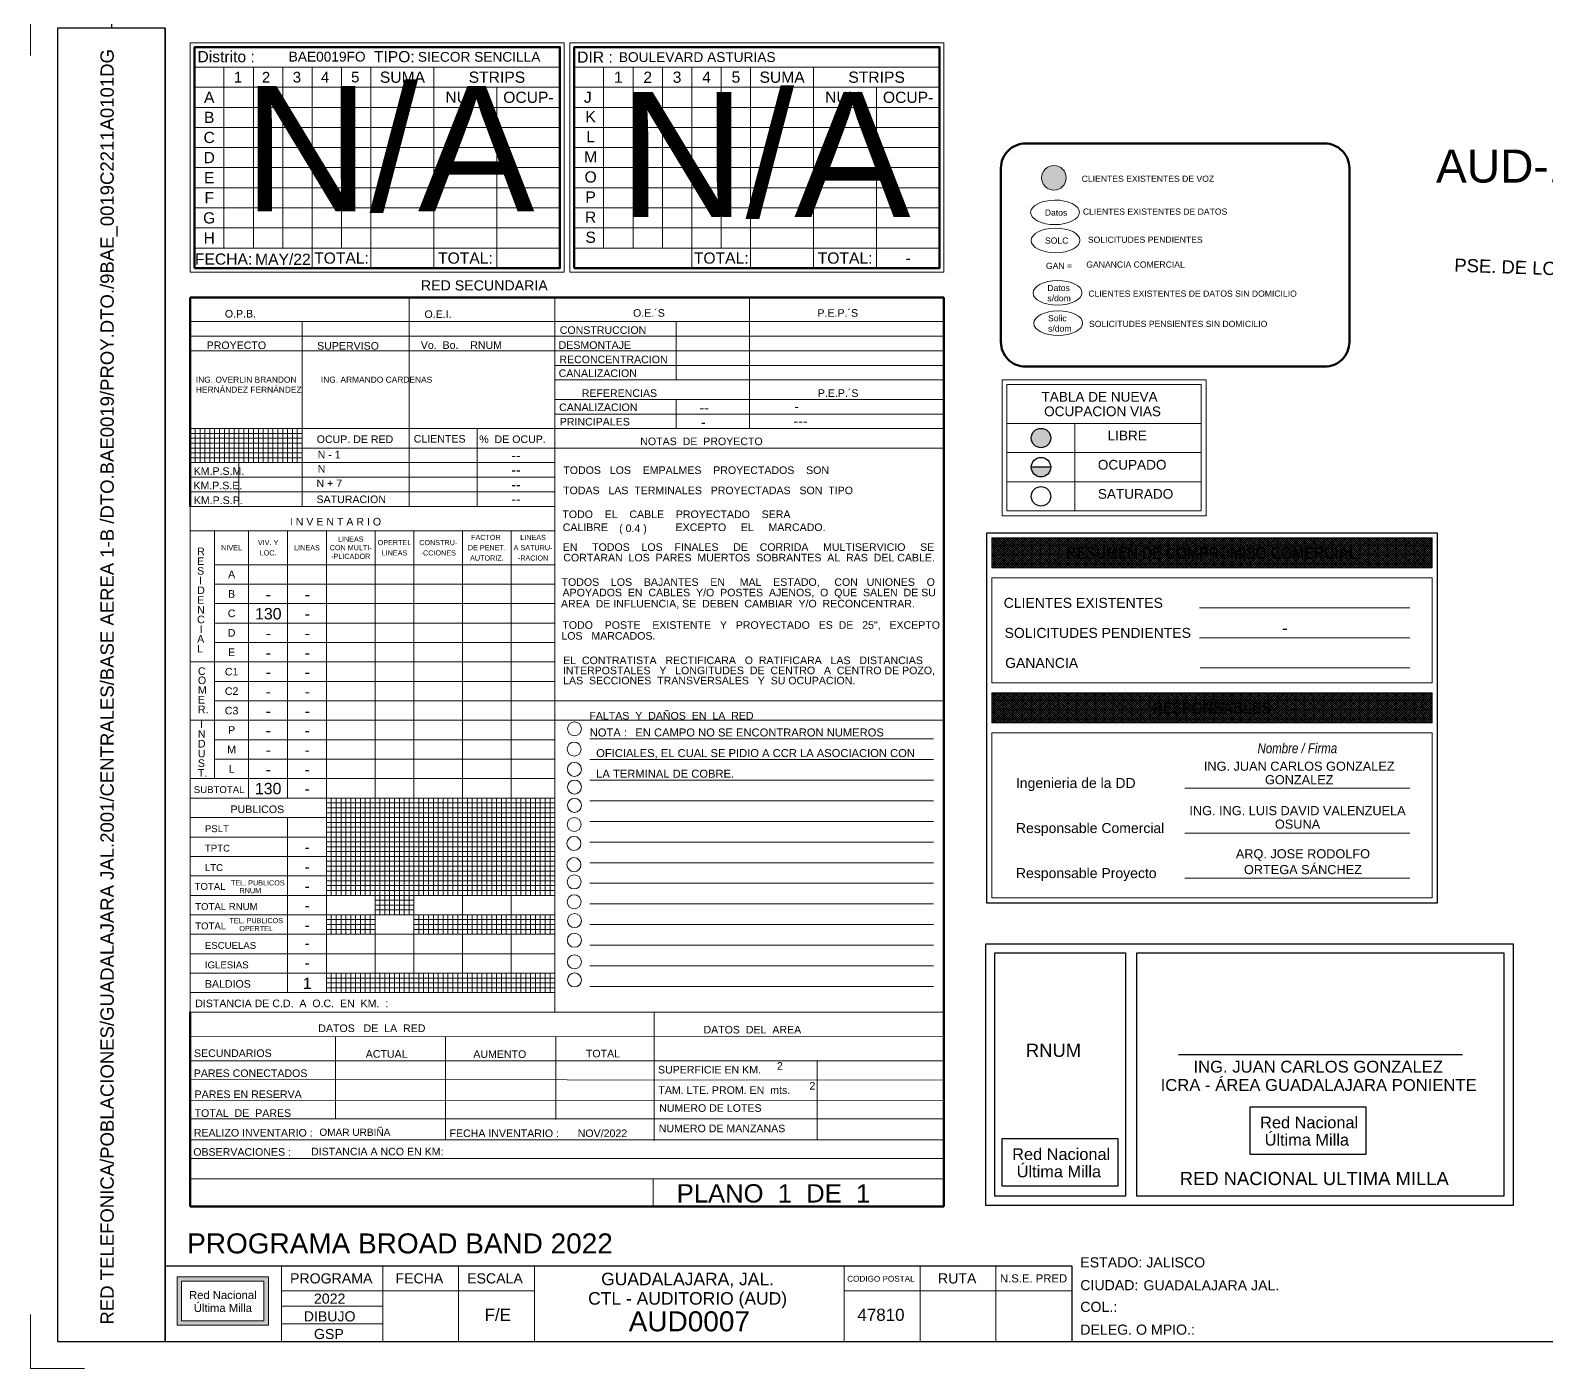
# Model space of a CAD drawing. Header units: millimetres. Extents: x -3867 to 635, y 1041 to 3666.
# Drawn here: x -195.3 to 107.8, y 1606.6 to 1874.1 of the extents above; entities that cross this region are included whole.
import ezdxf
from ezdxf.enums import TextEntityAlignment as Align

# ---------------------------------------------------------------- set-up
doc = ezdxf.new("R2010")
doc.units = ezdxf.units.MM
doc.linetypes.add('TLSIGC_007', pattern=[28, 10, -1, 10, -1, 2, -1, 2, -1])
for name, color, linetype, lineweight in [('APUNTADOR PROYECTADO SECUNDARIO', 1, 'Continuous', 80), ('CANALIZACION P.V.C. ALIGERADA EXISTENTE', 132, 'Continuous', 30), ('CENTRAL', 6, 'Continuous', 5), ('CLIENTES EXISTENTES DE DATOS', 7, 'Continuous', 13), ('CLIENTES EXISTENTES DE DATOS SIN DOMICILIO', 170, 'Continuous', 13), ('CLIENTES EXISTENTES DE VOZ', 94, 'Continuous', 13), ('DATOS DE CARATULA', 160, 'Continuous', 5), ('DISTRITO', 42, 'TLSIGC_007', 60), ('GANANCIA COMENCIAL', 10, 'Continuous', 13), ('LIMITES DE DISTRITOS COLINDANTES', 43, 'TLSIGC_007', 60), ('marco', 7, 'Continuous', 60), ('MARCO DE CONSTRUCCION', 7, 'Continuous', 5), ('MARCO Y LINEAS DE DATOS', 150, 'Continuous', 20), ('MARCOS CONSTRUCCION', 7, 'Continuous', 30), ('NOMBRE DE CALLES', 92, 'TLSIGC_017', 5), ('SOLICITUDES', 6, 'Continuous', 9), ('SOLICITUDES PENSIENTES SIN DOMICILIO', 172, 'Continuous', 13)]:
    doc.layers.add(name, color=color, linetype=linetype, lineweight=lineweight)
doc.layers.add('CABLE PROYECTADO SUBTERRANEO', color=1, linetype='Continuous')
doc.styles.add('RESUMEN', font='ARIALNB.TTF')
doc.styles.add('RESUMEN 1', font='ARIALNBI.TTF')
doc.styles.get("Standard").update_dxf_attribs({"font": 'arial.ttf'})
doc.linetypes.add('TLSIGC_017', pattern='A,0.5,["=",Standard,S=1.6,R=0,X=-0.2,Y=-0.8],0.5', length=1)

msp = doc.modelspace()

# ---------------------------------------------------------------- hatches: boundary and pattern name
at = {"linetype": 'Continuous', "lineweight": 0}
h = msp.add_hatch(dxfattribs=at)
h.set_pattern_fill('ANSI37', color=254, scale=0.1, style=0)
h.set_pattern_definition([(45, (-485.86118, 2012.8082), (-0.2245064, 0.2245064), []), (135, (-485.86118, 2012.8082), (-0.2245064, -0.2245064), [])])
h.paths.add_polyline_path([(-3.16, 1772.66), (-3.16, 1766.66), (84.84, 1766.66), (84.84, 1772.66)])
h = msp.add_hatch(dxfattribs=at)
h.set_pattern_fill('ANSI37', color=254, scale=0.1, style=0)
h.set_pattern_definition([(45, (-485.85654, 1981.8159), (-0.2245064, 0.2245064), []), (135, (-485.85654, 1981.8159), (-0.2245064, -0.2245064), [])])
h.paths.add_polyline_path([(-3.15, 1741.67), (-3.15, 1735.67), (84.85, 1735.67), (84.85, 1741.67)])
at = {"layer": 'CANALIZACION P.V.C. ALIGERADA EXISTENTE', "ltscale": 0.1}
for points in [[(8.63, 1792.59, 1), (4.75, 1792.59, 1)], [(8.63, 1786.77), (4.75, 1786.77, 1)]]:
    msp.add_hatch(color=256, dxfattribs=at).paths.add_polyline_path(points)
at = {"layer": 'CLIENTES EXISTENTES DE VOZ'}
h = msp.add_hatch(color=94, dxfattribs=at)
h.dxf.hatch_style = 1
edge = h.paths.add_edge_path()
edge.add_arc((9.28, 1844.6), 2.46, 0, 360)
at = {"layer": 'MARCO Y LINEAS DE DATOS', "linetype": 'Continuous', "lineweight": 9}
h = msp.add_hatch(color=256, dxfattribs=at)
h.dxf.hatch_style = 1
h.paths.add_polyline_path([(-165.95, 1624.99), (-165.95, 1615.31), (-147.72, 1615.31), (-147.72, 1624.99)])
h.paths.add_polyline_path([(-148.61, 1616.19), (-165.07, 1616.19), (-165.07, 1624.1), (-148.61, 1624.1)], flags=16)
h.paths.add_polyline_path([(-163.82, 1622.58), (-149.84, 1622.58), (-149.84, 1620.13), (-163.82, 1620.13)], flags=24)
h.paths.add_polyline_path([(-162.87, 1620.36), (-150.71, 1620.36), (-150.71, 1617.51), (-162.87, 1617.51)], flags=24)

# ---------------------------------------------------------------- linework, layer by layer
at = {"color": 7, "linetype": 'Continuous', "lineweight": 5}
for p, q in [((38.37, 1758.65), (80.44, 1758.65)), ((38.37, 1752.65), (80.44, 1752.65)), ((38.5, 1746.65), (80.44, 1746.65)), ((35.44, 1722.65), (80.44, 1722.65)), ((35.44, 1713.65), (80.44, 1713.65)), ((35.44, 1704.65), (80.44, 1704.65))]:
    msp.add_line(p, q, dxfattribs=at)
at = {"color": 7, "linetype": 'Continuous', "lineweight": 30}
msp.add_lwpolyline([(-4.15, 1773.67), (85.85, 1773.67), (85.85, 1699.67), (-4.15, 1699.67)], close=True, dxfattribs=at)
at = {"color": 7, "linetype": 'Continuous', "lineweight": 5}
for points in [[(-3.15, 1772.67), (84.85, 1772.67), (84.85, 1766.67), (-3.15, 1766.67)], [(-3.15, 1764.67), (84.85, 1764.67), (84.85, 1743.67), (-3.15, 1743.67)], [(-3.15, 1741.67), (84.85, 1741.67), (84.85, 1735.67), (-3.15, 1735.67)], [(-3.15, 1733.67), (84.85, 1733.67), (84.85, 1700.67), (-3.15, 1700.67)]]:
    msp.add_lwpolyline(points, close=True, dxfattribs=at)
at = {"layer": 'CANALIZACION P.V.C. ALIGERADA EXISTENTE', "ltscale": 0.1}
msp.add_line((8.63, 1786.77), (4.75, 1786.77), dxfattribs=at)
for centre in [(6.69, 1792.59), (6.69, 1786.77), (6.69, 1780.94)]:
    msp.add_circle(centre, 1.94, dxfattribs=at)
at = {"layer": 'CLIENTES EXISTENTES DE DATOS'}
msp.add_ellipse((9.49, 1837.69), major_axis=(4.88, 0.02), ratio=0.5027, dxfattribs=at)
at = {"layer": 'CLIENTES EXISTENTES DE VOZ'}
msp.add_circle((9.28, 1844.6), 2.46, dxfattribs=at)
at = {"layer": 'marco'}
msp.add_lwpolyline([(-1.32, 1846.54, -0.414214), (3.61, 1851.46), (37.1, 1851.46), (61.48, 1851.46), (63.4, 1851.46, -0.414214), (68.33, 1846.54), (68.33, 1811.78, -0.414214), (63.4, 1806.86), (61.48, 1806.86), (37.1, 1806.86), (3.61, 1806.86, -0.414214), (-1.32, 1811.78)], format="xyb", close=True, dxfattribs=at)
at = {"layer": 'MARCO DE CONSTRUCCION', "color": 7, "linetype": 'Continuous', "lineweight": 5}
msp.add_line((-86.61, 1870.73), (-86.61, 1866.72), dxfattribs=at)
at = {"layer": 'MARCO DE CONSTRUCCION', "color": 7, "linetype": 'Continuous'}
for p, q in [((-162.5, 1866.72), (-89.46, 1866.72)), ((-156.62, 1830.57), (-156.62, 1866.72)), ((-150.74, 1830.57), (-150.74, 1866.72)), ((-144.87, 1830.57), (-144.87, 1866.72)), ((-138.99, 1826.55), (-138.99, 1866.72)), ((-133.11, 1830.57), (-133.11, 1866.72)), ((-127.24, 1826.55), (-127.24, 1866.72)), ((-114.64, 1826.55), (-114.64, 1866.72)), ((-86.61, 1866.72), (-13.57, 1866.72)), ((-80.73, 1830.57), (-80.73, 1866.72)), ((-74.85, 1830.57), (-74.85, 1866.72)), ((-68.98, 1830.57), (-68.98, 1866.72)), ((-63.1, 1826.55), (-63.1, 1866.72)), ((-57.22, 1830.57), (-57.22, 1866.72)), ((-51.35, 1826.55), (-51.35, 1866.72)), ((-38.75, 1826.55), (-38.75, 1866.72)), ((-162.5, 1862.7), (-89.46, 1862.7)), ((-102.05, 1826.55), (-102.05, 1862.7)), ((-86.61, 1862.7), (-13.57, 1862.7)), ((-26.16, 1826.55), (-26.16, 1862.7)), ((-162.5, 1858.68), (-89.46, 1858.68)), ((-86.61, 1858.68), (-13.57, 1858.68)), ((-162.5, 1854.67), (-89.46, 1854.67)), ((-86.61, 1854.67), (-13.57, 1854.67)), ((-162.5, 1850.65), (-89.46, 1850.65)), ((-86.61, 1850.65), (-13.57, 1850.65)), ((-162.5, 1846.63), (-89.46, 1846.63)), ((-86.61, 1846.63), (-13.57, 1846.63)), ((-162.5, 1842.62), (-89.46, 1842.62)), ((-86.61, 1842.62), (-13.57, 1842.62)), ((-162.5, 1838.6), (-89.46, 1838.6)), ((-86.61, 1838.6), (-13.57, 1838.6)), ((-162.5, 1834.59), (-89.46, 1834.59)), ((-86.61, 1834.59), (-13.57, 1834.59)), ((-162.5, 1830.57), (-89.46, 1830.57)), ((-86.61, 1830.57), (-13.57, 1830.57)), ((-119.61, 1820.71), (-119.61, 1778.93)), ((-90.46, 1820.71), (-90.46, 1677.88)), ((-51.59, 1820.71), (-51.59, 1794.48)), ((-163.34, 1815.86), (-12.73, 1815.86)), ((-140.99, 1815.86), (-140.99, 1778.93)), ((-66.21, 1815.78), (-66.21, 1804.2)), ((-163.34, 1812.94), (-12.73, 1812.94)), ((-163.34, 1810.03), (-12.73, 1810.03)), ((-90.46, 1807.11), (-12.73, 1807.11)), ((-90.46, 1804.2), (-12.73, 1804.2)), ((-90.46, 1800.31), (-12.73, 1800.31)), ((-90.46, 1797.39), (-12.73, 1797.39)), ((-66.21, 1800.31), (-66.21, 1794.48)), ((-163.34, 1794.48), (-90.46, 1794.48)), ((-163.34, 1677.88), (-163.34, 1794.48)), ((-162.36, 1794.48), (-162.36, 1787.68)), ((-161.39, 1794.48), (-161.39, 1787.68)), ((-160.42, 1794.48), (-160.42, 1787.68)), ((-159.45, 1794.48), (-159.45, 1787.68)), ((-158.48, 1794.48), (-158.48, 1787.68)), ((-157.51, 1794.48), (-157.51, 1787.68)), ((-156.53, 1794.48), (-156.53, 1787.68)), ((-155.56, 1794.48), (-155.56, 1787.68)), ((-154.59, 1794.48), (-154.59, 1787.68)), ((-153.62, 1794.48), (-153.62, 1778.93)), ((-152.65, 1794.48), (-152.65, 1787.68)), ((-151.68, 1794.48), (-151.68, 1787.68)), ((-150.7, 1794.48), (-150.7, 1787.68)), ((-149.73, 1794.48), (-149.73, 1787.68)), ((-148.76, 1794.48), (-148.76, 1787.68)), ((-147.79, 1794.48), (-147.79, 1787.68)), ((-146.82, 1794.48), (-146.82, 1787.68)), ((-145.85, 1794.48), (-145.85, 1787.68)), ((-144.87, 1794.48), (-144.87, 1787.68)), ((-143.9, 1794.48), (-143.9, 1787.68)), ((-142.93, 1794.48), (-142.93, 1787.68)), ((-141.96, 1794.48), (-141.96, 1787.68)), ((-106.01, 1794.48), (-106.01, 1778.93)), ((-90.46, 1794.48), (-12.73, 1794.48)), ((-163.34, 1793.51), (-140.99, 1793.51)), ((-163.34, 1792.54), (-140.99, 1792.54)), ((-163.34, 1791.56), (-140.99, 1791.56)), ((-12.73, 1790.59), (-163.34, 1790.59)), ((-163.34, 1789.62), (-140.99, 1789.62)), ((-163.34, 1788.65), (-140.99, 1788.65)), ((-163.34, 1787.68), (-90.46, 1787.68)), ((-90.46, 1784.76), (-163.34, 1784.76)), ((-163.34, 1781.85), (-90.46, 1781.85)), ((-163.34, 1778.93), (-90.46, 1778.93)), ((-163.34, 1774.07), (-90.46, 1774.07)), ((-158.48, 1774.07), (-158.48, 1724.52)), ((-151.68, 1774.07), (-151.68, 1720.63)), ((-143.9, 1774.07), (-143.94, 1720.67)), ((-136.13, 1681.77), (-136.13, 1774.07)), ((-126.41, 1774.07), (-126.41, 1681.77)), ((-118.64, 1681.77), (-118.64, 1774.07)), ((-108.92, 1774.07), (-108.92, 1681.77)), ((-99.21, 1774.07), (-99.21, 1681.77)), ((-158.48, 1767.27), (-90.46, 1767.27)), ((-158.48, 1763.39), (-90.46, 1763.39)), ((-158.48, 1759.5), (-90.46, 1759.5)), ((-158.48, 1755.61), (-90.46, 1755.61)), ((-158.48, 1751.73), (-90.46, 1751.73)), ((-163.34, 1747.84), (-90.46, 1747.84)), ((-158.48, 1743.95), (-90.46, 1743.95)), ((-158.48, 1740.07), (-12.73, 1740.07)), ((-163.34, 1736.18), (-12.73, 1736.18)), ((-158.48, 1732.29), (-90.46, 1732.29)), ((-83.5, 1732.45), (-14.79, 1732.45)), ((-158.48, 1728.41), (-90.46, 1728.41)), ((-83.5, 1728.33), (-14.79, 1728.33)), ((-163.34, 1724.52), (-90.46, 1724.52)), ((-83.5, 1724.21), (-14.79, 1724.21)), ((-163.34, 1720.63), (-90.46, 1720.63)), ((-136.13, 1719.66), (-90.46, 1719.66)), ((-136.13, 1718.69), (-90.46, 1718.69)), ((-135.16, 1720.63), (-135.16, 1701.2)), ((-134.19, 1720.63), (-134.19, 1701.2)), ((-133.21, 1720.63), (-133.21, 1701.2)), ((-132.24, 1720.63), (-132.24, 1701.2)), ((-131.27, 1720.63), (-131.27, 1701.2)), ((-130.3, 1720.63), (-130.3, 1701.2)), ((-129.33, 1720.63), (-129.33, 1701.2)), ((-128.36, 1720.63), (-128.36, 1701.2)), ((-127.38, 1720.63), (-127.38, 1701.2)), ((-125.44, 1720.63), (-125.44, 1697.31)), ((-124.47, 1720.63), (-124.47, 1697.31)), ((-123.5, 1720.63), (-123.5, 1697.31)), ((-122.53, 1720.63), (-122.53, 1697.31)), ((-121.55, 1720.63), (-121.55, 1697.31)), ((-120.58, 1720.63), (-120.58, 1697.31)), ((-119.61, 1720.63), (-119.61, 1697.31)), ((-117.67, 1720.63), (-117.67, 1701.2)), ((-116.7, 1701.2), (-116.7, 1720.63)), ((-115.72, 1720.63), (-115.72, 1701.2)), ((-114.75, 1720.63), (-114.75, 1701.2)), ((-113.78, 1701.2), (-113.78, 1720.63)), ((-112.81, 1701.2), (-112.81, 1720.63)), ((-111.84, 1720.63), (-111.84, 1701.2)), ((-110.87, 1701.2), (-110.87, 1720.63)), ((-109.89, 1720.63), (-109.89, 1701.2)), ((-107.95, 1720.63), (-107.95, 1701.2)), ((-106.98, 1720.63), (-106.98, 1701.2)), ((-106.01, 1701.2), (-106.01, 1720.63)), ((-105.04, 1720.63), (-105.04, 1701.2)), ((-104.06, 1701.2), (-104.06, 1720.63)), ((-103.09, 1720.63), (-103.09, 1701.2)), ((-102.12, 1701.2), (-102.12, 1720.63)), ((-101.15, 1720.63), (-101.15, 1701.2)), ((-100.18, 1701.2), (-100.18, 1720.63)), ((-98.23, 1720.63), (-98.23, 1701.2)), ((-97.26, 1701.2), (-97.26, 1720.63)), ((-96.29, 1720.63), (-96.29, 1701.2)), ((-95.32, 1701.2), (-95.32, 1720.63)), ((-94.35, 1720.63), (-94.35, 1701.2)), ((-93.38, 1701.2), (-93.38, 1720.63)), ((-92.4, 1720.63), (-92.4, 1701.2)), ((-91.43, 1701.2), (-91.43, 1720.63)), ((-83.5, 1720.09), (-14.79, 1720.09)), ((-163.34, 1716.75), (-90.46, 1716.75)), ((-143.9, 1716.75), (-143.9, 1681.77)), ((-136.13, 1717.72), (-90.46, 1717.72)), ((-136.13, 1715.77), (-90.46, 1715.77)), ((-83.5, 1715.97), (-14.79, 1715.97)), ((-163.34, 1712.86), (-90.46, 1712.86)), ((-136.13, 1714.8), (-90.46, 1714.8)), ((-136.13, 1713.83), (-90.46, 1713.83)), ((-136.13, 1711.89), (-90.46, 1711.89)), ((-136.13, 1710.92), (-90.46, 1710.92)), ((-136.13, 1709.94), (-90.46, 1709.94)), ((-83.5, 1711.85), (-14.79, 1711.85)), ((-163.34, 1708.97), (-90.46, 1708.97)), ((-136.13, 1708), (-90.46, 1708)), ((-136.13, 1707.03), (-90.46, 1707.03)), ((-83.5, 1707.73), (-14.79, 1707.73)), ((-163.34, 1705.09), (-90.46, 1705.09)), ((-136.13, 1706.06), (-90.46, 1706.06)), ((-136.13, 1704.11), (-90.46, 1704.11)), ((-83.5, 1703.61), (-14.79, 1703.61)), ((-163.34, 1701.2), (-90.46, 1701.2)), ((-90.46, 1703.14), (-136.13, 1703.14)), ((-136.13, 1702.17), (-90.46, 1702.17)), ((-163.34, 1697.31), (-90.46, 1697.31)), ((-135.16, 1697.31), (-135.16, 1693.43)), ((-134.19, 1697.31), (-134.19, 1693.43)), ((-133.21, 1697.31), (-133.21, 1693.43)), ((-132.24, 1697.31), (-132.24, 1693.43)), ((-131.27, 1697.31), (-131.27, 1693.43)), ((-130.3, 1697.31), (-130.3, 1693.43)), ((-129.33, 1697.31), (-129.33, 1693.43)), ((-128.36, 1697.31), (-128.36, 1693.43)), ((-127.38, 1697.31), (-127.38, 1693.43)), ((-126.41, 1700.23), (-118.64, 1700.23)), ((-118.64, 1699.26), (-126.41, 1699.26)), ((-126.41, 1698.28), (-118.64, 1698.28)), ((-117.67, 1697.31), (-117.67, 1693.43)), ((-116.7, 1697.31), (-116.7, 1693.43)), ((-115.72, 1693.43), (-115.72, 1697.31)), ((-114.75, 1697.31), (-114.75, 1693.43)), ((-113.78, 1693.43), (-113.78, 1697.31)), ((-112.81, 1697.31), (-112.81, 1693.43)), ((-111.84, 1693.43), (-111.84, 1697.31)), ((-110.87, 1697.31), (-110.87, 1693.43)), ((-109.89, 1693.43), (-109.89, 1697.31)), ((-107.95, 1697.31), (-107.95, 1693.43)), ((-106.98, 1693.43), (-106.98, 1697.31)), ((-106.01, 1697.31), (-106.01, 1693.43)), ((-105.04, 1693.43), (-105.04, 1697.31)), ((-104.06, 1697.31), (-104.06, 1693.43)), ((-103.09, 1693.43), (-103.09, 1697.31)), ((-102.12, 1697.31), (-102.12, 1693.43)), ((-101.15, 1693.43), (-101.15, 1697.31)), ((-100.18, 1697.31), (-100.18, 1693.43)), ((-98.23, 1693.43), (-98.23, 1697.31)), ((-97.26, 1697.31), (-97.26, 1693.43)), ((-96.29, 1693.43), (-96.29, 1697.31)), ((-95.32, 1697.31), (-95.32, 1693.43)), ((-94.35, 1693.43), (-94.35, 1697.31)), ((-93.38, 1697.31), (-93.38, 1693.43)), ((-92.4, 1693.43), (-92.4, 1697.31)), ((-91.43, 1697.31), (-91.43, 1693.43)), ((-83.5, 1699.49), (-14.79, 1699.49)), ((-136.13, 1696.34), (-126.41, 1696.34)), ((-136.13, 1695.37), (-126.41, 1695.37)), ((-136.13, 1694.4), (-126.41, 1694.4)), ((-118.64, 1696.34), (-90.46, 1696.34)), ((-118.64, 1695.37), (-90.46, 1695.37)), ((-118.64, 1694.4), (-90.46, 1694.4)), ((-83.5, 1695.37), (-14.79, 1695.37)), ((-163.34, 1693.43), (-90.46, 1693.43)), ((-83.5, 1691.25), (-14.79, 1691.25)), ((-163.34, 1689.54), (-90.46, 1689.54)), ((-163.34, 1685.65), (-90.46, 1685.65)), ((-135.16, 1685.65), (-135.16, 1681.77)), ((-134.19, 1681.77), (-134.19, 1685.65)), ((-133.21, 1685.65), (-133.21, 1681.77)), ((-132.24, 1681.77), (-132.24, 1685.65)), ((-131.27, 1685.65), (-131.27, 1681.77)), ((-130.3, 1681.77), (-130.3, 1685.65)), ((-129.33, 1685.65), (-129.33, 1681.77)), ((-128.36, 1681.77), (-128.36, 1685.65)), ((-127.38, 1685.65), (-127.38, 1681.77)), ((-125.44, 1681.77), (-125.44, 1685.65)), ((-124.47, 1685.65), (-124.47, 1681.77)), ((-123.5, 1681.77), (-123.5, 1685.65)), ((-122.53, 1681.77), (-122.53, 1685.65)), ((-121.55, 1685.65), (-121.55, 1681.77)), ((-120.58, 1685.65), (-120.58, 1681.77)), ((-119.61, 1681.77), (-119.61, 1685.65)), ((-117.67, 1685.65), (-117.67, 1681.77)), ((-116.7, 1681.77), (-116.7, 1685.65)), ((-115.72, 1685.65), (-115.72, 1681.77)), ((-114.75, 1681.77), (-114.75, 1685.65)), ((-113.78, 1685.65), (-113.78, 1681.77)), ((-112.81, 1681.77), (-112.81, 1685.65)), ((-111.84, 1685.65), (-111.84, 1681.77)), ((-110.87, 1681.77), (-110.87, 1685.65)), ((-109.89, 1685.65), (-109.89, 1681.77)), ((-107.95, 1681.77), (-107.95, 1685.65)), ((-106.98, 1685.65), (-106.98, 1681.77)), ((-106.01, 1681.77), (-106.01, 1685.65)), ((-105.04, 1685.65), (-105.04, 1681.77)), ((-104.06, 1681.77), (-104.06, 1685.65)), ((-103.09, 1685.65), (-103.09, 1681.77)), ((-102.12, 1681.77), (-102.12, 1685.65)), ((-101.15, 1685.65), (-101.15, 1681.77)), ((-100.18, 1681.77), (-100.18, 1685.65)), ((-98.23, 1685.65), (-98.23, 1681.77)), ((-97.26, 1681.77), (-97.26, 1685.65)), ((-96.29, 1685.65), (-96.29, 1681.77)), ((-95.32, 1685.65), (-95.32, 1681.77)), ((-94.35, 1681.77), (-94.35, 1685.65)), ((-93.38, 1681.77), (-93.38, 1685.65)), ((-92.4, 1685.65), (-92.4, 1681.77)), ((-91.43, 1681.77), (-91.43, 1685.65)), ((-83.5, 1687.13), (-14.79, 1687.13)), ((-136.13, 1684.68), (-90.46, 1684.68)), ((-136.13, 1683.71), (-90.46, 1683.71)), ((-136.13, 1682.74), (-90.46, 1682.74)), ((-83.5, 1683.01), (-14.79, 1683.01)), ((-163.34, 1681.77), (-90.46, 1681.77)), ((-12.73, 1677.88), (-163.34, 1677.88)), ((-70.64, 1677.88), (-70.64, 1652.23)), ((-163.14, 1672.98), (-12.73, 1672.9)), ((-134.3, 1672.98), (-134.3, 1656.54)), ((-112.34, 1672.86), (-112.34, 1652.42)), ((-90.27, 1672.98), (-90.27, 1656.39)), ((-163.34, 1668.16), (-12.73, 1668.16)), ((-38.07, 1668.1), (-38.07, 1652.34)), ((-163.3, 1664.39), (-12.73, 1664.24)), ((-12.73, 1660.19), (-163.3, 1660.27)), ((-163.22, 1656.54), (-12.73, 1656.54)), ((-163.22, 1652.34), (-12.73, 1652.34)), ((-12.73, 1648.61), (-163.22, 1648.61)), ((-163.3, 1644.57), (-12.73, 1644.57)), ((-70.83, 1644.57), (-70.83, 1639.13))]:
    msp.add_line(p, q, dxfattribs=at)
at = {"layer": 'MARCO DE CONSTRUCCION', "color": 7, "linetype": 'Continuous', "lineweight": 50}
for p, q in [((-163.34, 1820.71), (-12.73, 1820.71)), ((-163.34, 1820.71), (-163.34, 1778.93)), ((-12.73, 1820.71), (-12.73, 1639.05)), ((-163.34, 1639.05), (-163.34, 1677.92)), ((-12.73, 1639.05), (-163.34, 1639.05))]:
    msp.add_line(p, q, dxfattribs=at)
at = {"layer": 'MARCO DE CONSTRUCCION', "linetype": 'Continuous'}
for p, q in [((-0.1, 1795.5), (38.73, 1795.5)), ((13.49, 1795.5), (13.49, 1778.03)), ((-0.1, 1789.68), (38.73, 1789.68)), ((-0.1, 1783.85), (38.73, 1783.85))]:
    msp.add_line(p, q, dxfattribs=at)
at = {"layer": 'MARCO DE CONSTRUCCION', "color": 7, "linetype": 'Continuous', "lineweight": 30}
for p, q in [((-168.34, 1627.18), (12.85, 1627.18)), ((12.85, 1627.18), (12.85, 1612.02))]:
    msp.add_line(p, q, dxfattribs=at)
at = {"layer": 'MARCO DE CONSTRUCCION', "color": 7, "linetype": 'Continuous', "lineweight": 20}
for p, q in [((-145.09, 1627.18), (-145.09, 1612.02)), ((-124.87, 1627.18), (-124.87, 1612.02)), ((-109.71, 1627.18), (-109.71, 1612.02)), ((-94.55, 1627.18), (-94.55, 1612.02)), ((-32.64, 1627.18), (-32.64, 1612.02)), ((-17.48, 1627.18), (-17.48, 1612.02)), ((-2.32, 1627.18), (-2.32, 1612.02)), ((-145.09, 1622.13), (-94.55, 1622.13)), ((-32.64, 1622.13), (12.85, 1622.13)), ((-145.09, 1619.09), (-124.87, 1619.09)), ((-145.09, 1615.56), (-124.87, 1615.56))]:
    msp.add_line(p, q, dxfattribs=at)
at = {"layer": 'MARCO DE CONSTRUCCION', "color": 7, "linetype": 'Continuous', "lineweight": 30}
msp.add_lwpolyline([(-168.34, 1874.48), (-189.9, 1874.48), (-189.9, 1612.02), (-168.34, 1612.02), (-168.34, 1874.48), (-168.34, 1612.02), (631.59, 1612.02), (631.59, 2136.95), (-179.12, 2136.95), (-179.12, 1874.48)], dxfattribs=at)
at = {"layer": 'MARCO DE CONSTRUCCION'}
for points in [[(-184.49, 1885.3), (-184.49, 1879.89), (-195.31, 1879.89), (-195.31, 1869.07)], [(-195.31, 1617.43), (-195.31, 1606.61), (-184.49, 1606.61)]]:
    msp.add_lwpolyline(points, dxfattribs=at)
at = {"layer": 'MARCO DE CONSTRUCCION', "color": 7, "linetype": 'Continuous', "lineweight": 5}
for points in [[(-163.34, 1871.57), (-88.62, 1871.57), (-88.62, 1825.71), (-163.34, 1825.71)], [(-87.45, 1871.57), (-12.73, 1871.57), (-12.73, 1825.71), (-87.45, 1825.71)]]:
    msp.add_lwpolyline(points, close=True, dxfattribs=at)
at = {"layer": 'MARCO DE CONSTRUCCION', "color": 7, "linetype": 'Continuous', "lineweight": 50}
for points in [[(-162.5, 1826.55), (-89.46, 1826.55), (-89.46, 1870.73), (-162.5, 1870.73)], [(-86.61, 1826.55), (-13.57, 1826.55), (-13.57, 1870.73), (-86.61, 1870.73)]]:
    msp.add_lwpolyline(points, close=True, dxfattribs=at)
at = {"layer": 'MARCO DE CONSTRUCCION', "linetype": 'Continuous'}
for points in [[(-1.07, 1804.24), (39.7, 1804.24), (39.7, 1777.06), (-1.07, 1777.06)], [(-0.1, 1803.27), (38.73, 1803.27), (38.73, 1778.03), (-0.1, 1778.03)]]:
    msp.add_lwpolyline(points, close=True, dxfattribs=at)
at = {"layer": 'MARCO DE CONSTRUCCION', "color": 7, "linetype": 'Continuous'}
for centre in [(-86.54, 1734.47), (-86.61, 1730.43), (-86.57, 1726.38), (-86.54, 1722.85), (-86.54, 1719.19), (-86.61, 1715.35), (-86.65, 1711.58), (-86.65, 1707.34), (-86.61, 1703.88), (-86.61, 1699.92), (-86.54, 1696.15), (-86.57, 1692.22), (-86.57, 1687.91), (-86.54, 1684.29)]:
    msp.add_circle(centre, 1.4, dxfattribs=at)
at = {"layer": 'MARCO Y LINEAS DE DATOS', "linetype": 'Continuous', "lineweight": 9}
for points in [[(-165.95, 1624.99), (-147.72, 1624.99), (-147.72, 1615.31), (-165.95, 1615.31)], [(-148.61, 1616.19), (-165.07, 1616.19), (-165.07, 1624.1), (-148.61, 1624.1)]]:
    msp.add_lwpolyline(points, close=True, dxfattribs=at)
at = {"layer": 'MARCOS CONSTRUCCION', "color": 0}
for p, q in [((-4.33, 1639.24), (-4.33, 1691.49)), ((-4.33, 1691.49), (101.05, 1691.49)), ((101.05, 1691.49), (101.05, 1639.24)), ((-2.52, 1641.06), (-2.52, 1689.68)), ((-2.52, 1689.68), (23.62, 1689.68)), ((23.62, 1689.68), (23.62, 1641.06)), ((25.87, 1641.06), (25.87, 1689.68)), ((25.87, 1689.68), (99.24, 1689.68)), ((99.24, 1689.68), (99.24, 1641.06)), ((34.19, 1669.41), (90.93, 1669.41)), ((23.62, 1641.06), (-2.52, 1641.06)), ((99.24, 1641.06), (25.87, 1641.06)), ((101.05, 1639.24), (-4.33, 1639.24))]:
    msp.add_line(p, q, dxfattribs=at)
at = {"layer": 'MARCOS CONSTRUCCION'}
for points in [[(48.52, 1658.95), (71.63, 1658.95), (71.63, 1649.4), (48.52, 1649.4)], [(-1.04, 1652.61), (22.07, 1652.61), (22.07, 1643.06), (-1.04, 1643.06)]]:
    msp.add_lwpolyline(points, close=True, dxfattribs=at)
at = {"layer": 'SOLICITUDES', "linetype": 'Continuous'}
msp.add_ellipse((9.6, 1832.09), major_axis=(4.88, 0.02), ratio=0.5027, dxfattribs=at)
at = {"layer": 'SOLICITUDES PENSIENTES SIN DOMICILIO', "color": 4}
for centre in [(10, 1821.61), (10.14, 1815.55)]:
    msp.add_ellipse(centre, major_axis=(4.88, 0.02), ratio=0.5027, dxfattribs=at)

# ---------------------------------------------------------------- texts
at = {"color": 7, "linetype": 'Continuous'}
for s, p in [('Red Nacional', (-156.84, 1621.36)), ('Última Milla', (-156.83, 1618.94))]:
    msp.add_text(s, height=1.6107, dxfattribs=at).set_placement(p, align=Align.MIDDLE)
at = {"layer": 'APUNTADOR PROYECTADO SECUNDARIO'}
for p in [(-152.75, 1837.92), (-77.57, 1836.75)]:
    msp.add_text('N/A', height=25, dxfattribs=at).set_placement(p)
at = {"layer": 'CABLE PROYECTADO SUBTERRANEO', "color": 1, "linetype": 'Continuous', "lineweight": 50}
msp.add_text('PROGRAMA BROAD BAND 2022', height=4, dxfattribs=at).set_placement((-163.96, 1631.64), align=Align.MIDDLE_LEFT)
at = {"layer": 'CANALIZACION P.V.C. ALIGERADA EXISTENTE', "ltscale": 0.1}
for s, height, p in [('TABLA DE NUEVA', 1.9417, (6.79, 1799.87)), ('OCUPACION VIAS', 1.9417, (7.32, 1796.96)), ('LIBRE', 1.942, (20.01, 1792.11)), ('OCUPADO', 1.942, (18.06, 1786.28)), ('SATURADO', 1.942, (18.06, 1780.46))]:
    msp.add_text(s, height=height, dxfattribs=at).set_placement(p)
at = {"layer": 'CENTRAL', "linetype": 'Continuous', "lineweight": 5}
msp.add_text('CTL - AUDITORIO (AUD)', height=2.5, dxfattribs=at).set_placement((-63.94, 1620.34), align=Align.MIDDLE)
at = {"layer": 'CLIENTES EXISTENTES DE DATOS', "attachment_point": 1}
for s, insert, char_height, width in [('Datos', (7.46, 1838.26), 1.231, 5.0142), ('CLIENTES EXISTENTES DE DATOS', (15.07, 1838.46), 1.2314, 71.0432)]:
    msp.add_mtext(s, dxfattribs=dict(at, insert=insert, char_height=char_height, width=width))
at = {"layer": 'CLIENTES EXISTENTES DE DATOS SIN DOMICILIO', "color": 4, "insert": (16.16, 1822.07), "char_height": 1.2314, "width": 48.63, "attachment_point": 1}
msp.add_mtext('CLIENTES EXISTENTES DE DATOS SIN DOMICILIO', dxfattribs=at)
at = {"layer": 'CLIENTES EXISTENTES DE VOZ', "insert": (14.83, 1845.03), "char_height": 1.2314, "width": 71.0432, "attachment_point": 1}
msp.add_mtext('CLIENTES EXISTENTES DE VOZ', dxfattribs=at)
at = {"layer": 'DATOS DE CARATULA'}
for s, p in [('ING. JUAN CARLOS GONZALEZ', (62.11, 1665.77)), ('ICRA - ÁREA GUADALAJARA PONIENTE', (62.2, 1662.11))]:
    msp.add_text(s, height=2.3796, dxfattribs=at).set_placement(p, align=Align.CENTER)
at = {"layer": 'DISTRITO', "linetype": 'Continuous', "lineweight": 15}
msp.add_text('AUD0007', height=4, dxfattribs=at).set_placement((-63.59, 1616.07), align=Align.MIDDLE)
at = {"layer": 'GANANCIA COMENCIAL', "attachment_point": 1}
for s, insert, char_height, width in [('GAN =', (7.69, 1827.62), 1.231, 10.9758), ('GANANCIA COMERCIAL', (15.75, 1827.88), 1.2314, 26.5729)]:
    msp.add_mtext(s, dxfattribs=dict(at, insert=insert, char_height=char_height, width=width))
at = {"layer": 'LIMITES DE DISTRITOS COLINDANTES'}
msp.add_text('AUD-158', height=6.602, dxfattribs=at).set_placement((85.65, 1843.64))
at = {"layer": 'MARCO DE CONSTRUCCION', "color": 7, "linetype": 'Continuous', "lineweight": 5}
msp.add_text('RED TELEFONICA/POBLACIONES/GUADALAJARA JAL.2001/CENTRALES/BASE AEREA 1-B /DTO.BAE0019/PROY.DTO./9BAE_0019C2211A0101DG', height=2.65, rotation=90, dxfattribs=at).set_placement((-181.29, 1615.43), align=Align.TOP_LEFT)
at = {"layer": 'MARCO DE CONSTRUCCION', "color": 7, "linetype": 'Continuous'}
for s, height, p in [('Distrito :', 2.239, (-161.91, 1868.81)), ('BAE0019FO', 1.959, (-143.67, 1868.81)), ('TIPO:', 2.239, (-126.65, 1868.81)), ('SIECOR SENCILLA', 1.9589, (-117.85, 1868.77)), ('DIR :', 2.239, (-86.02, 1868.72)), ('BOULEVARD ASTURIAS', 1.9589, (-77.68, 1868.72)), ('FECHA:', 2.239, (-162.42, 1828.36))]:
    msp.add_text(s, height=height, dxfattribs=at).set_placement(p, align=Align.MIDDLE_LEFT)
for s, height, p in [('1', 2.14, (-153.82, 1864.71)), ('2', 2.14, (-148.2, 1864.71)), ('3', 2.14, (-142.02, 1864.71)), ('4', 2.14, (-136.4, 1864.71)), ('5', 2.14, (-130.37, 1864.71)), ('SUMA', 2.239, (-120.94, 1864.71)), ('STRIPS', 2.239, (-102.05, 1864.71)), ('1', 2.24, (-77.79, 1864.71)), ('2', 2.24, (-71.91, 1864.71)), ('3', 2.24, (-66.04, 1864.71)), ('4', 2.24, (-60.16, 1864.71)), ('5', 2.24, (-54.28, 1864.71)), ('SUMA', 2.239, (-45.05, 1864.71)), ('STRIPS', 2.239, (-26.16, 1864.71)), ('A', 2.24, (-159.56, 1860.69)), ('NUM.', 2.239, (-108.35, 1860.69)), ('OCUP-', 2.239, (-95.75, 1860.69)), ('J', 2.24, (-83.89, 1860.69)), ('NUM.', 2.239, (-32.46, 1860.69)), ('OCUP-', 2.239, (-19.86, 1860.69)), ('K', 2.24, (-83.32, 1856.82)), ('B', 2.24, (-159.56, 1856.67)), ('C', 2.24, (-159.56, 1852.66)), ('L', 2.24, (-83.32, 1852.8)), ('D', 2.24, (-159.56, 1848.64)), ('M', 2.24, (-83.32, 1848.79)), ('O', 2.24, (-83.32, 1844.77)), ('E', 2.24, (-159.56, 1844.63)), ('F', 2.24, (-159.56, 1840.61)), ('P', 2.24, (-83.32, 1840.76)), ('G', 2.24, (-159.56, 1836.59)), ('R', 2.24, (-83.32, 1836.74)), ('H', 2.24, (-159.56, 1832.58)), ('S', 2.24, (-83.32, 1832.72)), ('MAY/22', 2.239, (-144.83, 1828.36)), ('TOTAL:', 2.239, (-133.11, 1828.56)), ('TOTAL:', 2.239, (-108.35, 1828.56)), ('TOTAL:', 2.239, (-57.22, 1828.56)), ('TOTAL:', 2.239, (-32.46, 1828.56)), ('-', 2.14, (-19.86, 1828.56)), ('--', 2.021, (-98.23, 1789.13)), ('--', 2.021, (-98.23, 1786.22)), ('--', 2.021, (-98.23, 1783.3)), ('--', 2.021, (-98.23, 1780.39)), ('FACTOR ', 1.031, (-104.06, 1772.73)), ('LINEAS', 1.031, (-94.83, 1772.73)), ('NIVEL', 1.031, (-155.08, 1770.67)), ('VIV. Y', 1.031, (-147.79, 1771.7)), ('LOC.', 1.031, (-147.79, 1769.64)), ('LINEAS', 1.031, (-140.02, 1770.67)), ('CON MULTI-', 1.031, (-131.27, 1770.67)), ('LINEAS', 1.031, (-131.27, 1772.39)), ('OPERTEL', 1.031, (-122.53, 1771.7)), ('LINEAS', 1.031, (-122.53, 1769.64)), ('CONSTRU-', 1.031, (-113.78, 1771.7)), ('-CCIONES', 1.031, (-113.78, 1769.64)), ('DE PENET.', 1.031, (-104.06, 1770.67)), ('A SATURU-', 1.031, (-94.83, 1770.67)), ('-PLICADOR', 1.031, (-131.27, 1768.95)), ('AUTORIZ.', 1.031, (-104.06, 1768.61)), ('-RACION', 1.031, (-94.83, 1768.61)), ('A', 1.52, (-155.08, 1765.33)), ('B', 1.52, (-155.08, 1761.44)), ('-', 2.27, (-147.75, 1761.37)), ('-', 2.27, (-139.96, 1761.37)), ('C', 1.52, (-155.08, 1757.56)), ('130', 2.274, (-147.75, 1757.48)), ('-', 2.27, (-139.96, 1757.48)), ('D', 1.52, (-155.08, 1753.67)), ('-', 2.27, (-147.75, 1753.59)), ('-', 2.27, (-139.96, 1753.59)), ('-', 2.5, (55.44, 1754.65)), ('E', 1.52, (-155.08, 1749.78)), ('-', 2.27, (-147.75, 1749.71)), ('-', 2.27, (-139.96, 1749.71)), ('C1', 1.516, (-155.08, 1745.9)), ('C2', 1.516, (-155.08, 1742.01)), ('-', 2.27, (-147.75, 1745.82)), ('-', 2.27, (-139.96, 1745.82)), ('-', 2.27, (-147.75, 1741.93)), ('-', 2.27, (-139.96, 1741.93)), ('C3', 1.516, (-155.08, 1738.12)), ('-', 2.27, (-147.75, 1738.05)), ('-', 2.27, (-139.96, 1738.05)), ('P', 1.52, (-155.08, 1734.24)), ('-', 2.27, (-147.76, 1734.16)), ('-', 2.27, (-139.97, 1734.16)), ('M', 1.52, (-155.08, 1730.35)), ('-', 2.27, (-147.76, 1730.27)), ('-', 2.27, (-139.97, 1730.27)), ('ING. JUAN CARLOS GONZALEZ', 1.819, (58.31, 1727.01)), ('L', 1.52, (-155.08, 1726.46)), ('-', 2.27, (-147.76, 1726.39)), ('-', 2.27, (-139.97, 1726.39)), ('GONZALEZ', 1.819, (58.31, 1724.31)), ('130', 2.274, (-147.78, 1722.54)), ('-', 2.27, (-139.97, 1722.54)), ('ING. ING. LUIS DAVID VALENZUELA', 1.819, (57.97, 1718.13)), ('OSUNA', 1.819, (57.97, 1715.43)), ('-', 2.27, (-139.97, 1710.84)), ('ARQ. JOSE RODOLFO', 1.819, (59.05, 1709.27)), ('-', 2.27, (-139.97, 1706.95)), ('ORTEGA SÁNCHEZ', 1.819, (59.05, 1706.57)), ('-', 2.27, (-139.97, 1703.07)), ('-', 2.27, (-139.97, 1699.18)), ('-', 2.27, (-139.97, 1695.29)), ('-', 2.27, (-139.97, 1691.64)), ('-', 2.27, (-139.97, 1687.75)), ('1', 2.27, (-139.97, 1683.63))]:
    msp.add_text(s, height=height, dxfattribs=at).set_placement(p, align=Align.MIDDLE)
for s, height, p in [('RED SECUNDARIA', 2.0293, (-117.25, 1822.08)), ('O.P.B.', 1.516, (-156.43, 1816.67)), ('O.E.I.', 1.516, (-116.53, 1816.59)), ('O.E.´S', 1.516, (-74.84, 1816.83)), ('P.E.P.´S', 1.516, (-37.99, 1816.83)), ('CONSTRUCCION', 1.5158, (-89.49, 1813.41)), ('PROYECTO', 1.516, (-160.07, 1810.37)), ('SUPERVISO', 1.516, (-137.99, 1810.26)), ('Vo.  Bo.    RNUM', 1.5158, (-117.27, 1810.41)), ('DESMONTAJE', 1.516, (-89.72, 1810.41)), ('RECONCENTRACION', 1.5158, (-89.57, 1807.54)), ('CANALIZACION', 1.5158, (-89.72, 1804.78)), ('REFERENCIAS', 1.5158, (-85.1, 1800.81)), ('P.E.P.´S', 1.516, (-37.91, 1800.81)), ('CANALIZACION', 1.5158, (-89.61, 1797.98)), ('--', 2.061, (-61.59, 1797.63)), ('-', 2.06, (-42.62, 1797.89)), ('PRINCIPALES', 1.5158, (-89.49, 1795.1)), ('-', 2.06, (-61.28, 1794.72)), ('---', 2.061, (-42.79, 1794.98)), ('OCUP. DE RED', 1.5158, (-138.07, 1791.6)), ('CLIENTES', 1.516, (-118.68, 1791.68)), ('%  DE OCUP.', 1.5158, (-105.58, 1791.6)), ('NOTAS  DE  PROYECTO', 1.5158, (-73.4, 1791.17)), ('N - 1', 1.516, (-137.88, 1788.53)), ('KM.P.S.M.', 1.516, (-162.67, 1785.23)), ('N', 1.52, (-137.88, 1785.69)), ('TODOS   LOS    EMPALMES    PROYECTADOS    SON ', 1.5139, (-88.78, 1785.41)), ('KM.P.S.E.', 1.516, (-162.71, 1782.35)), ('N + 7', 1.516, (-138.11, 1782.78)), ('TODAS   LAS  TERMINALES   PROYECTADAS   SON  TIPO', 1.5139, (-88.82, 1781.37)), ('KM.P.S.P.', 1.516, (-162.64, 1779.4)), ('SATURACION', 1.516, (-138.11, 1779.59)), ('I N V E N T A R I O ', 1.5158, (-143.44, 1775.12)), ('TODO    EL    CABLE    PROYECTADO    SERA ', 1.5139, (-88.97, 1776.6)), ('CALIBRE                       EXCEPTO     EL     MARCADO.', 1.5139, (-88.9, 1774)), ('( 0.4 )', 1.514, (-77.62, 1773.8)), ('R', 1.52, (-161.98, 1769.18)), ('EN     TODOS    LOS    FINALES     DE    CORRIDA     MULTISERVICIO     SE ', 1.5139, (-88.9, 1770.04)), ('E', 1.52, (-161.98, 1767.23)), ('CORTARAN  LOS  PARES  MUERTOS  SOBRANTES  AL  RAS  DEL CABLE.', 1.5139, (-88.78, 1767.94)), ('S', 1.52, (-161.98, 1765.29)), ('I', 1.52, (-161.62, 1763.35)), ('TODOS    LOS    BAJANTES    EN     MAL    ESTADO,     CON   UNIONES    O  ', 1.5139, (-89.13, 1763.05)), ('D', 1.52, (-161.98, 1761.4)), ('E', 1.52, (-161.98, 1759.46)), ('APOYADOS  EN  CABLES  Y/O  POSTES  AJENOS,  O  QUE  SALEN  DE SU', 1.5139, (-88.93, 1760.96)), ('N', 1.52, (-161.98, 1757.52)), ('AREA  DE INFLUENCIA, SE  DEBEN  CAMBIAR  Y/O  RECONCENTRAR.', 1.5139, (-89.25, 1758.74)), ('C', 1.52, (-161.98, 1755.57)), ('I', 1.52, (-161.46, 1753.63)), ('TODO    POSTE    EXISTENTE   Y   PROYECTADO   ES  DE   25",   EXCEPTO ', 1.5139, (-88.97, 1754.47)), ('A', 1.52, (-161.98, 1751.69)), ('LOS   MARCADOS.', 1.5139, (-89.17, 1752.3)), ('L', 1.52, (-161.98, 1749.74)), ('EL  CONTRATISTA   RECTIFICARA   O  RATIFICARA   LAS   DISTANCIAS', 1.5139, (-88.82, 1747.41)), ('C', 1.52, (-161.82, 1745.25)), ('INTERPOSTALES   Y   LONGITUDES  DE  CENTRO   A  CENTRO DE POZO,', 1.5139, (-88.86, 1745.39)), ('O', 1.52, (-161.82, 1743.42)), ('M', 1.52, (-161.82, 1741.48)), ('LAS  SECCIONES  TRANSVERSALES   Y  SU OCUPACION.', 1.5139, (-88.82, 1743.37)), ('E', 1.52, (-161.82, 1739.54)), ('R.', 1.516, (-161.82, 1737.59)), ('FALTAS  Y  DAÑOS  EN  LA  RED', 1.5158, (-83.58, 1736.33)), ('N', 1.52, (-161.82, 1732.68)), ('I', 1.52, (-161.42, 1734.62)), ('NOTA :', 1.6, (-83.5, 1732.95)), ('EN CAMPO NO SE ENCONTRARON NUMEROS', 1.6, (-74.38, 1732.95)), ('D', 1.52, (-161.82, 1730.74)), ('S', 1.52, (-161.82, 1726.85)), ('U', 1.52, (-161.82, 1728.79)), ('OFICIALES, EL CUAL SE PIDIO A CCR LA ASOCIACION CON', 1.6, (-82.21, 1728.83)), ('T.', 1.516, (-161.82, 1724.91)), ('LA TERMINAL DE COBRE.', 1.6, (-82.21, 1724.71)), ('SUBTOTAL', 1.374, (-162.64, 1721.64)), ('PUBLICOS', 1.516, (-155.29, 1717.64)), ('PSLT', 1.374, (-160.42, 1713.83)), ('TPTC', 1.374, (-160.42, 1709.94)), ('LTC', 1.374, (-160.42, 1706.06)), ('TOTAL', 1.374, (-162.48, 1702.29)), ('TEL. PUBLICOS', 1.0307, (-155.21, 1703.18)), ('RNUM', 1.031, (-153.5, 1701.63)), ('TOTAL RNUM', 1.374, (-162.36, 1698.28)), ('TOTAL', 1.374, (-162.36, 1694.4)), ('TEL. PUBLICOS', 1.0307, (-155.52, 1695.64)), ('OPERTEL', 1.031, (-153.54, 1694.05)), ('ESCUELAS', 1.374, (-160.42, 1690.51)), ('IGLESIAS', 1.374, (-160.42, 1686.62)), ('BALDIOS', 1.516, (-160.42, 1682.74)), ('DISTANCIA DE C.D.  A  O.C.  EN  KM.  :', 1.5158, (-162.36, 1678.85)), ('DATOS   DE  LA  RED', 1.5158, (-137.76, 1673.88)), ('DATOS  DEL  AREA', 1.5158, (-60.77, 1673.6)), ('SECUNDARIOS', 1.5158, (-162.6, 1668.9)), ('ACTUAL', 1.516, (-128.27, 1668.75)), ('AUMENTO', 1.516, (-106.77, 1668.71)), ('TOTAL', 1.516, (-84.27, 1668.82)), ('SUPERFICIE EN KM.', 1.5158, (-69.86, 1665.6)), ('2', 1.52, (-46.1, 1666.34)), ('PARES CONECTADOS', 1.5158, (-162.64, 1664.9)), ('PARES EN RESERVA', 1.5158, (-162.48, 1660.7)), ('TAM. LTE. PROM. EN  mts.', 1.5158, (-69.78, 1661.52)), ('2', 1.52, (-39.59, 1662.38)), ('TOTAL  DE  PARES', 1.5158, (-162.48, 1656.93)), ('NUMERO DE LOTES', 1.5158, (-69.63, 1657.94)), ('OMAR URBIÑA', 1.44, (-137.54, 1653.13)), ('NUMERO DE MANZANAS', 1.5158, (-69.71, 1653.86)), ('REALIZO INVENTARIO :', 1.5158, (-162.64, 1653)), ('FECHA INVENTARIO :', 1.5158, (-111.53, 1652.89)), ('NOV/2022', 1.516, (-85.9, 1652.89)), ('OBSERVACIONES :', 1.5158, (-162.75, 1649.16)), ('DISTANCIA A NCO EN KM:', 1.5158, (-139.2, 1649.24))]:
    msp.add_text(s, height=height, dxfattribs=at).set_placement(p)
at = {"layer": 'MARCO DE CONSTRUCCION'}
for s, height, style, p in [('RESUMEN DE COMPROMISO COMERCIAL', 2.5, 'RESUMEN', (40.84, 1769.66)), ('RESPONSABLES', 2.5, 'RESUMEN', (40.85, 1738.67)), ('Nombre / Firma', 2, 'RESUMEN 1', (57.94, 1730.65))]:
    msp.add_text(s, height=height, dxfattribs=dict(at, style=style)).set_placement(p, align=Align.MIDDLE)
for s, p in [('CLIENTES EXISTENTES', (-0.76, 1759.65)), ('SOLICITUDES PENDIENTES', (-0.58, 1753.65)), ('GANANCIA', (-0.47, 1747.65)), ('Ingenieria de la DD', (1.69, 1723.65)), ('Responsable Comercial', (1.69, 1714.65)), ('Responsable Proyecto', (1.69, 1705.65))]:
    msp.add_text(s, height=2, dxfattribs=at).set_placement(p, align=Align.MIDDLE_LEFT)
at = {"layer": 'MARCO DE CONSTRUCCION', "color": 7, "linetype": 'Continuous', "lineweight": 5}
for s, height, p in [('PLANO  1  DE  1', 3.6648, (-66.12, 1643.48)), ('ESTADO:', 2.022, (14.55, 1628.87)), ('JALISCO', 2.022, (27.73, 1628.86)), ('PROGRAMA', 2.022, (-143.41, 1625.66)), ('FECHA', 2.022, (-122.34, 1625.66)), ('ESCALA', 2.022, (-108.01, 1625.66)), ('CODIGO POSTAL', 1.1645, (-32.03, 1625.16)), ('RUTA', 2.022, (-13.9, 1625.66)), ('N.S.E. PRED', 1.6173, (-1.51, 1625.46)), ('2022', 2.022, (-138.62, 1621.62)), ('CIUDAD:', 2.022, (14.55, 1624.31)), ('GUADALAJARA JAL.', 2.0216, (27.18, 1624.28)), ('F/E', 2.426, (-104.52, 1618.59)), ('47810', 2.426, (-30, 1618.59)), ('COL.:', 2.022, (14.55, 1619.97)), ('DIBUJO', 2.022, (-140.67, 1618.08)), ('DELEG. O MPIO.:', 2.0216, (14.55, 1615.42)), ('GSP', 2.022, (-138.62, 1614.55))]:
    msp.add_text(s, height=height, dxfattribs=at).set_placement(p, align=Align.TOP_LEFT)
msp.add_text('GUADALAJARA, JAL.', height=2.5, dxfattribs=at).set_placement((-63.94, 1624.32), align=Align.MIDDLE)
at = {"layer": 'MARCO DE CONSTRUCCION', "color": 7, "lineweight": 40, "ltscale": 8, "char_height": 1.2001, "width": 21.4469, "attachment_point": 1}
for s, insert in [('ING. OVERLIN BRANDON HERNÁNDEZ FERNÁNDEZ ', (-162.23, 1804.86)), ('ING. ARMANDO CARDENAS\\P ', (-137.24, 1804.86))]:
    msp.add_mtext(s, dxfattribs=dict(at, insert=insert))
at = {"layer": 'MARCOS CONSTRUCCION', "color": 0}
for s, height, p in [('RNUM', 2.634, (3.68, 1668.92)), ('RED NACIONAL ULTIMA MILLA', 2.6345, (34.42, 1643.3))]:
    msp.add_text(s, height=height, dxfattribs=at).set_placement(p)
at = {"layer": 'MARCOS CONSTRUCCION'}
for s, p in [('Red Nacional', (50.5, 1654.65)), ('Última Milla', (51.4, 1651.19)), ('Red Nacional', (0.94, 1648.31)), ('Última Milla', (1.84, 1644.85))]:
    msp.add_text(s, height=2.3364, dxfattribs=at).set_placement(p)
at = {"layer": 'NOMBRE DE CALLES'}
msp.add_text('PSE. DE LOS TAMARINDOS', height=2.6407, rotation=358, dxfattribs=at).set_placement((89.27, 1825.84))
at = {"layer": 'SOLICITUDES', "linetype": 'Continuous', "width": 26.504, "attachment_point": 1}
for s, insert, char_height in [('SOLC', (7.49, 1832.67), 1.231), ('SOLICITUDES PENDIENTES', (16.07, 1832.84), 1.2314)]:
    msp.add_mtext(s, dxfattribs=dict(at, insert=insert, char_height=char_height))
at = {"layer": 'SOLICITUDES PENSIENTES SIN DOMICILIO', "color": 4, "attachment_point": 1}
for s, insert, char_height, width in [('Datos\\Ps/dom', (7.97, 1823.2), 1.231, 26.504), ('Solic\\Ps/dom', (8.11, 1817.15), 1.231, 26.504), ('SOLICITUDES PENSIENTES SIN DOMICILIO', (16.3, 1816.02), 1.2314, 48.63)]:
    msp.add_mtext(s, dxfattribs=dict(at, insert=insert, char_height=char_height, width=width))

doc.saveas('drawing.dxf')
